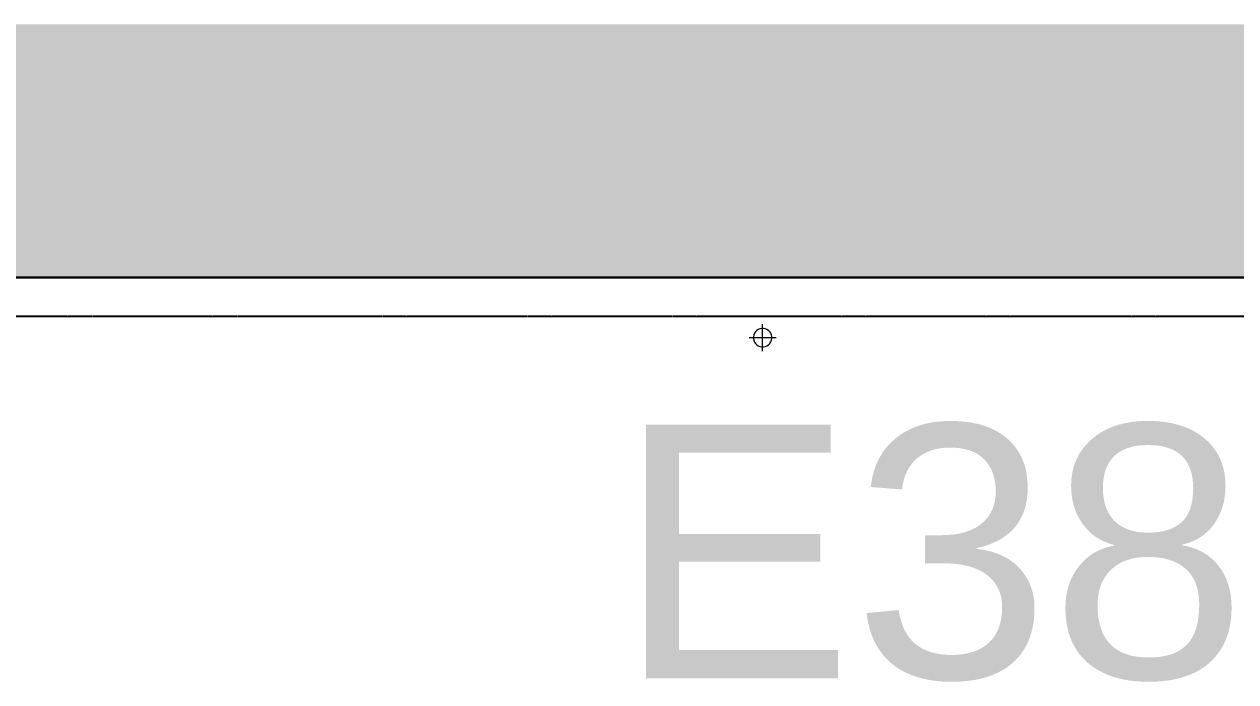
# Model space of a CAD drawing. Header units: millimetres. Extents: x 813027 to 1148939, y -931049 to -10.
# Drawn here: x 932771 to 939940, y -107502 to -103610 of the extents above; entities that cross this region are included whole.
import ezdxf

# ---------------------------------------------------------------- set-up
doc = ezdxf.new("R2010")
doc.units = ezdxf.units.MM
doc.linetypes.add('DPA_Grid _ Level 500', pattern=[5.5, 2.75, -0.75, 1.25, -0.75])
doc.linetypes.add('DPA_Hidden 100', pattern=[6, 4, -2])
for name, color, linetype, lineweight in [('A-DETL', 1, 'Continuous', 25), ('A-ROOM-IDEN', 3, 'Continuous', 25), ('A-WALL-PATT', 1, 'Continuous', 25), ('I-WALL', 5, 'Continuous', 25), ('P-PIPE', 2, 'Continuous', 9), ('P-PIPE-CNTR', 2, 'Continuous', 9), ('S-GRID', 251, 'Continuous', 9), ('WALL-A', 3, 'Continuous', 25)]:
    doc.layers.add(name, color=color, linetype=linetype, lineweight=lineweight)
doc.styles.add('Arial_1', font='arial.ttf', dxfattribs={"height": 1500})
pattern_1 = [(50, (-6.3, 1.8), (4554.602, -398.476), [476.25, -5238.75]), (355, (-6.3, 2), (-881.071, 4776.42), [381, -4191]), (100.451, (373, -31.4), (3673.565, 4377.916), [404.75, -4452.252]), (46.184, (-6.3, 1272), (6776.98, -1051.07), [714.375, -7858.125]), (96.636, (558.4, 1184), (5935.065, 6185.69), [607.126, -6678.38]), (351.184, (-6, 1272), (5935.12, 6185.636), [571.5, -6286.5]), (21, (628.7, 954.3), (3790.36, -2556.63), [476.25, -5238.75]), (326, (628.7, 954.3), (1545.052, 4604.703), [381, -4191]), (71.451, (944.5, 741.2), (5335.428, 2048.032), [404.75, -4452.252]), (37.5, (-6.3, 1.8), (77.215, 2113.876), [16.764, -4123.436, 16.764, -4237.736, -4206.875]), (37.5, (-6.3, 1.8), (77.215, 2113.876), [-8394.7, 16.764, -4190.111]), (7.5, (-6.3, 1.8), (1670.4916, 2504.5144), [16.764, -2408.936, 16.764, -4028.186, -1603.375]), (7.5, (-6.3, 1.8), (1670.4916, 2504.5144), [-6470.65, 16.764, -1586.611]), (327.5, (-1422.4, 1.8), (3389.7725, -143.2234), [16.764, -1570.736, 16.764, -4936.236, -6572.25]), (327.5, (-1422.4, 1.8), (3389.7725, -143.2234), [-6540.5, 16.764, -6555.486]), (317.5, (-2057.4, 1.8), (3703.232, 635.667), [16.764, -2046.986, 16.764, -3272.536, -4667.25]), (317.5, (-2057.4, 1.8), (3703.232, 635.667), [-5353.05, 16.764, -4650.486])]

msp = doc.modelspace()

# ---------------------------------------------------------------- hatches: boundary and pattern name
at = {"layer": 'A-WALL-PATT', "lineweight": 9}
h = msp.add_hatch(dxfattribs=at)
h.set_pattern_fill('FP_1', color=256, style=0, pattern_type=2)
h.set_pattern_definition(pattern_1)
h.paths.add_polyline_path([(878999.3, -105110), (982680.2, -105110), (982708.3, -103610), (878767.7, -103610)])
h = msp.add_hatch(dxfattribs=at)
h.set_pattern_fill('FP_1', color=256, style=0, pattern_type=2)
h.set_pattern_definition(pattern_1)
h.paths.add_polyline_path([(878999.3, -105110), (982680.2, -105110), (982708.3, -103610), (878767.7, -103610)])

# ---------------------------------------------------------------- linework, layer by layer
at = {"layer": 'A-DETL', "linetype": 'DPA_Hidden 100'}
msp.add_line((988810, -105340), (879034.8, -105340), dxfattribs=at)
at = {"layer": 'I-WALL'}
msp.add_line((878999.3, -105110), (982680.2, -105110), dxfattribs=at)
at = {"layer": 'P-PIPE'}
for start, end in [(106.95748, 196.95748), (16.95748, 106.95748), (286.95748, 16.95748), (196.95748, 286.95748)]:
    msp.add_arc((937140, -105465), 54.4, start, end, dxfattribs=at)
at = {"layer": 'P-PIPE-CNTR'}
for p, q in [((937140, -105545), (937140, -105385)), ((937060, -105465), (937220, -105465))]:
    msp.add_line(p, q, dxfattribs=at)
at = {"layer": 'S-GRID', "linetype": 'DPA_Grid _ Level 500'}
msp.add_line((847220.5, -105340), (1079421.7, -105340), dxfattribs=at)
at = {"layer": 'WALL-A'}
msp.add_line((982680.2, -105110), (878999.3, -105110), dxfattribs=at)

# ---------------------------------------------------------------- texts
at = {"layer": 'A-ROOM-IDEN', "lineweight": 9, "insert": (936278.1, -105980.5), "char_height": 1500, "width": 6774.259, "attachment_point": 1, "style": 'Arial_1'}
msp.add_mtext('E38.1', dxfattribs=at)

doc.saveas('drawing.dxf')
